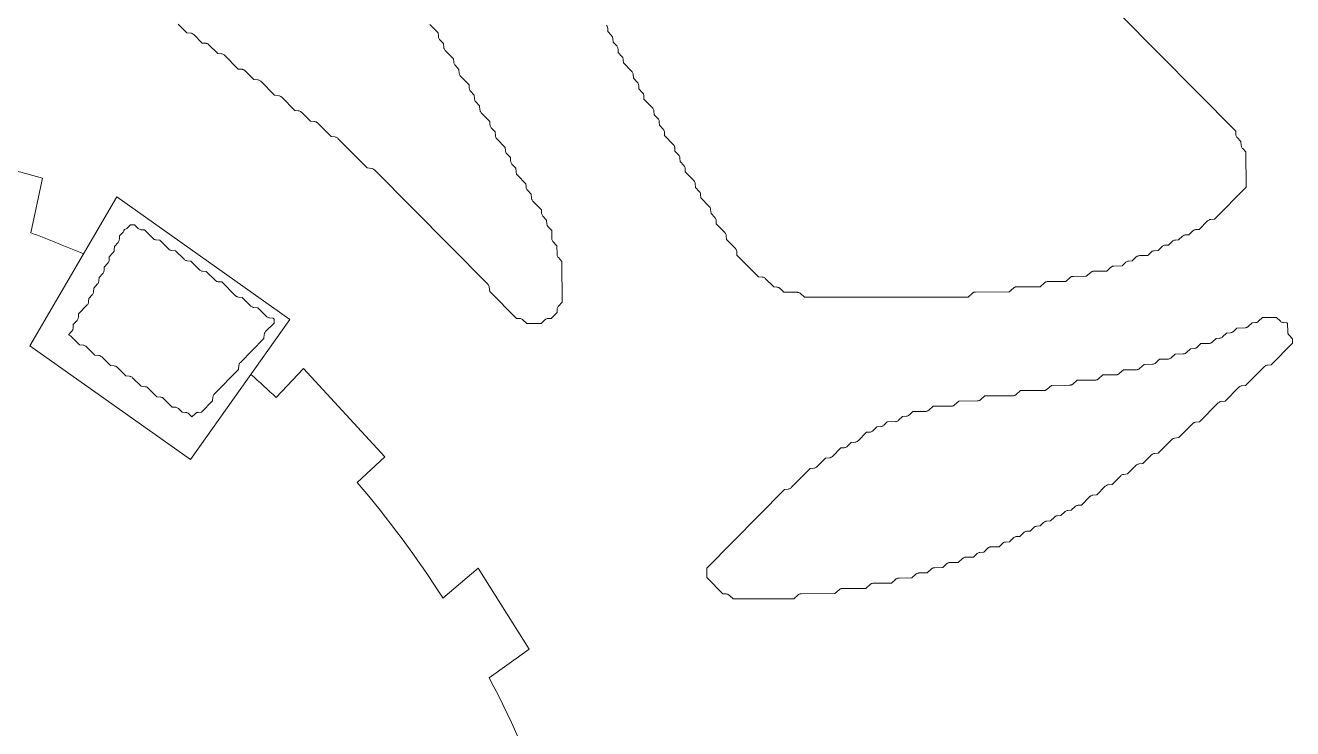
# Model space of a CAD drawing. Header units: inches. Extents: x 36 to 190, y -75 to 56.
# Drawn here: x 160.81 to 167.35, y 36.25 to 39.88 of the extents above; entities that cross this region are included whole.
import ezdxf

# ---------------------------------------------------------------- set-up
doc = ezdxf.new("R2010")
doc.units = ezdxf.units.IN
doc.layers.add('01_ORIGINAL_CAD', color=7, linetype='CONTINUOUS', lineweight=20)
doc.layers.add('02_APPROVED_PDF_OUTLINES', color=7, linetype='CONTINUOUS', lineweight=15)

# ---------------------------------------------------------------- blocks, each defined once
blk = doc.blocks.new('03_STARFISH')
at = {"layer": '01_ORIGINAL_CAD'}
for points in [[(50.3503, 38.9811), (50.3957, 39.232), (50.9015, 39.0933), (50.8421, 38.8111)], [(51.2858, 38.9961), (52.1779, 38.364), (51.6649, 37.64), (50.8365, 38.2269), (51.2858, 38.9961)], [(52.2493, 38.1107), (52.1082, 37.9605)], [(52.2493, 38.1107), (52.6681, 37.6537), (52.5252, 37.5228)], [(52.9682, 36.924), (53.149, 37.0789), (53.4135, 36.6613), (53.2073, 36.5136)]]:
    blk.add_lwpolyline(points, dxfattribs=at)
for centre, radius, start, end in [((47.8977, 31.0932), 8.2604, 67.08551, 69.11803), ((48.3626, 33.9743), 5.4698, 46.78254, 48.64403), ((48.3626, 33.9743), 5.4698, 32.63878, 40.4465), ((48.3626, 33.9743), 5.4698, 19.0436, 27.66091)]:
    blk.add_arc(centre, radius, start, end, dxfattribs=at)
at = {"layer": '02_APPROVED_PDF_OUTLINES'}
for points in [[(56.4583, 39.9411), (57.0589, 39.3354), (57.0596, 39.3187), (57.0601, 39.3152), (57.0609, 39.3118), (57.0623, 39.3085), (57.0641, 39.3055), (57.0663, 39.3027), (57.0859, 39.2818), (57.0877, 39.2614), (57.0883, 39.258), (57.0893, 39.2547), (57.0907, 39.2516), (57.0925, 39.2487), (57.0947, 39.2461), (57.1118, 39.2287), (57.1121, 39.0467), (56.949, 38.8814), (56.9295, 38.8796), (56.926, 38.8791), (56.9227, 38.878), (56.9196, 38.8766), (56.9166, 38.8746), (56.914, 38.8723), (56.87, 38.8281), (56.8537, 38.8274), (56.8501, 38.8269), (56.8467, 38.826), (56.8434, 38.8246), (56.8403, 38.8228), (56.8376, 38.8205), (56.8174, 38.8012), (56.8006, 38.8005), (56.7971, 38.8001), (56.7936, 38.7991), (56.7903, 38.7977), (56.7873, 38.7959), (56.7845, 38.7936), (56.7643, 38.7744), (56.7476, 38.7736), (56.7441, 38.7732), (56.7406, 38.7723), (56.7373, 38.7709), (56.7343, 38.769), (56.7315, 38.7667), (56.7113, 38.7475), (56.6946, 38.7467), (56.691, 38.7463), (56.6876, 38.7454), (56.6843, 38.744), (56.6812, 38.7421), (56.6785, 38.7399), (56.6578, 38.7202), (56.6378, 38.7184), (56.6344, 38.7178), (56.6311, 38.7168), (56.6279, 38.7153), (56.625, 38.7134), (56.6224, 38.7112), (56.6051, 38.6939), (56.5625, 38.693), (56.5594, 38.6927), (56.5564, 38.6921), (56.5535, 38.6911), (56.5508, 38.6897), (56.5482, 38.6881), (56.5458, 38.6861), (56.5252, 38.6664), (56.5052, 38.6646), (56.5018, 38.664), (56.4985, 38.663), (56.4953, 38.6615), (56.4924, 38.6597), (56.4898, 38.6574), (56.4725, 38.6402), (56.4299, 38.6392), (56.4268, 38.6389), (56.4238, 38.6383), (56.4209, 38.6373), (56.4181, 38.6359), (56.4156, 38.6343), (56.4132, 38.6323), (56.3934, 38.6134), (56.3271, 38.6131), (56.324, 38.6129), (56.3211, 38.6124), (56.3182, 38.6115), (56.3155, 38.6102), (56.3129, 38.6087), (56.3105, 38.6068), (56.2878, 38.5865), (56.2209, 38.5862), (56.2179, 38.586), (56.215, 38.5855), (56.2121, 38.5846), (56.2093, 38.5833), (56.2068, 38.5817), (56.2044, 38.5799), (56.1817, 38.5596), (56.0883, 38.5593), (56.0853, 38.5591), (56.0823, 38.5585), (56.0794, 38.5576), (56.0767, 38.5564), (56.0741, 38.5548), (56.0717, 38.5529), (56.049, 38.5327), (55.9291, 38.5323), (55.9261, 38.5321), (55.9231, 38.5316), (55.9202, 38.5307), (55.9175, 38.5294), (55.9149, 38.5279), (55.9125, 38.526), (55.8898, 38.5057), (55.7168, 38.5053), (55.7138, 38.5051), (55.7108, 38.5046), (55.7079, 38.5037), (55.7052, 38.5024), (55.7026, 38.5009), (55.7002, 38.499), (55.6775, 38.4787), (54.8336, 38.4781), (54.8137, 38.4969), (54.8113, 38.4989), (54.8087, 38.5006), (54.8059, 38.5019), (54.803, 38.5029), (54.8, 38.5035), (54.7969, 38.5038), (54.7275, 38.5047), (54.7075, 38.5237), (54.7047, 38.5259), (54.7017, 38.5278), (54.6984, 38.5292), (54.6949, 38.5301), (54.6914, 38.5305), (54.675, 38.5312), (54.6309, 38.5754), (54.6282, 38.5777), (54.6253, 38.5796), (54.6221, 38.5811), (54.6188, 38.5821), (54.6154, 38.5827), (54.5958, 38.5844), (54.4848, 38.6963), (54.4841, 38.7131), (54.4838, 38.716), (54.4831, 38.719), (54.4821, 38.7218), (54.4807, 38.7245), (54.4791, 38.727), (54.4771, 38.7293), (54.4312, 38.777), (54.4294, 38.7972), (54.4288, 38.8006), (54.4278, 38.8039), (54.4264, 38.807), (54.4245, 38.8099), (54.4223, 38.8125), (54.3783, 38.8572), (54.3776, 38.874), (54.3772, 38.8775), (54.3763, 38.8809), (54.3749, 38.8842), (54.3731, 38.8872), (54.3709, 38.89), (54.3513, 38.911), (54.3495, 38.9313), (54.349, 38.9347), (54.348, 38.938), (54.3465, 38.9412), (54.3447, 38.9441), (54.3424, 38.9467), (54.2984, 38.9914), (54.2977, 39.0082), (54.2973, 39.0117), (54.2964, 39.0151), (54.295, 39.0183), (54.2932, 39.0214), (54.291, 39.0241), (54.2714, 39.0451), (54.2696, 39.0655), (54.2691, 39.0689), (54.2681, 39.0722), (54.2666, 39.0753), (54.2648, 39.0782), (54.2625, 39.0808), (54.2186, 39.1255), (54.2178, 39.1423), (54.2174, 39.1458), (54.2165, 39.1492), (54.2151, 39.1525), (54.2133, 39.1555), (54.2111, 39.1582), (54.1919, 39.1788), (54.1912, 39.196), (54.1908, 39.1995), (54.1899, 39.2029), (54.1885, 39.2061), (54.1867, 39.2092), (54.1845, 39.2119), (54.1653, 39.2325), (54.1645, 39.2496), (54.1642, 39.2526), (54.1635, 39.2555), (54.1625, 39.2584), (54.1612, 39.2611), (54.1595, 39.2636), (54.1576, 39.2658), (54.112, 39.3131), (54.1113, 39.3301), (54.1109, 39.3336), (54.11, 39.337), (54.1086, 39.3403), (54.1068, 39.3433), (54.1046, 39.346), (54.0854, 39.3666), (54.0846, 39.3838), (54.0842, 39.3873), (54.0833, 39.3907), (54.082, 39.3939), (54.0801, 39.397), (54.0779, 39.3997), (54.0583, 39.4207), (54.0565, 39.4411), (54.056, 39.4445), (54.055, 39.4478), (54.0536, 39.4509), (54.0517, 39.4538), (54.0495, 39.4564), (54.0055, 39.5011), (54.0047, 39.5179), (54.0043, 39.5214), (54.0034, 39.5248), (54.0021, 39.5281), (54.0003, 39.5311), (53.998, 39.5338), (53.9789, 39.5544), (53.9781, 39.5716), (53.9777, 39.5751), (53.9768, 39.5785), (53.9754, 39.5817), (53.9736, 39.5848), (53.9714, 39.5875), (53.9518, 39.6085), (53.95, 39.6289), (53.9495, 39.6323), (53.9485, 39.6356), (53.947, 39.6387), (53.9452, 39.6416), (53.9429, 39.6442), (53.899, 39.6889), (53.8982, 39.7057), (53.8978, 39.7092), (53.8969, 39.7126), (53.8955, 39.7159), (53.8937, 39.7189), (53.8915, 39.7216), (53.8723, 39.7422), (53.8716, 39.7594), (53.8712, 39.7629), (53.8703, 39.7663), (53.8689, 39.7695), (53.8671, 39.7726), (53.8649, 39.7753), (53.8457, 39.7959), (53.8449, 39.813), (53.8445, 39.8165), (53.8436, 39.8199), (53.8422, 39.8232), (53.8404, 39.8262), (53.8382, 39.829), (53.819, 39.8495), (53.8183, 39.8667), (53.8179, 39.8702), (53.817, 39.8736), (53.8156, 39.8769), (53.8138, 39.8799), (53.8116, 39.8826)], [(52.8996, 39.8871), (52.9436, 39.8424), (52.9443, 39.8256), (52.9447, 39.8221), (52.9456, 39.8187), (52.947, 39.8154), (52.9488, 39.8124), (52.951, 39.8096), (52.9706, 39.7886), (52.9724, 39.7683), (52.9729, 39.7649), (52.9739, 39.7616), (52.9754, 39.7584), (52.9772, 39.7555), (52.9795, 39.7529), (53.0234, 39.7082), (53.0242, 39.6914), (53.0246, 39.6879), (53.0255, 39.6845), (53.0269, 39.6813), (53.0287, 39.6782), (53.0309, 39.6755), (53.0505, 39.6545), (53.0523, 39.6341), (53.0528, 39.6307), (53.0538, 39.6274), (53.0553, 39.6243), (53.0571, 39.6214), (53.0594, 39.6188), (53.1033, 39.5741), (53.1041, 39.5573), (53.1045, 39.5538), (53.1054, 39.5504), (53.1067, 39.5471), (53.1086, 39.5441), (53.1108, 39.5413), (53.13, 39.5208), (53.1307, 39.5036), (53.1311, 39.5001), (53.132, 39.4967), (53.1334, 39.4935), (53.1352, 39.4904), (53.1374, 39.4877), (53.157, 39.4667), (53.1588, 39.4463), (53.1594, 39.4429), (53.1604, 39.4396), (53.1618, 39.4365), (53.1637, 39.4336), (53.1659, 39.431), (53.2099, 39.3863), (53.2106, 39.3695), (53.211, 39.366), (53.2119, 39.3626), (53.2133, 39.3593), (53.2151, 39.3563), (53.2173, 39.3535), (53.2369, 39.3326), (53.2387, 39.3122), (53.2392, 39.3088), (53.2402, 39.3055), (53.2417, 39.3023), (53.2435, 39.2994), (53.2458, 39.2968), (53.2898, 39.2521), (53.2905, 39.2353), (53.2909, 39.2318), (53.2918, 39.2284), (53.2932, 39.2252), (53.295, 39.2221), (53.2972, 39.2194), (53.3164, 39.1989), (53.3172, 39.1817), (53.3176, 39.1782), (53.3185, 39.1748), (53.3198, 39.1715), (53.3216, 39.1685), (53.3239, 39.1657), (53.3434, 39.1448), (53.3452, 39.1244), (53.3458, 39.121), (53.3468, 39.1177), (53.3482, 39.1145), (53.3501, 39.1116), (53.3523, 39.109), (53.3963, 39.0643), (53.397, 39.0475), (53.3974, 39.044), (53.3983, 39.0406), (53.3997, 39.0374), (53.4015, 39.0343), (53.4037, 39.0316), (53.4233, 39.0106), (53.4251, 38.9902), (53.4257, 38.9868), (53.4267, 38.9835), (53.4281, 38.9804), (53.43, 38.9775), (53.4322, 38.9749), (53.4762, 38.9302), (53.4769, 38.9134), (53.4773, 38.9099), (53.4782, 38.9065), (53.4796, 38.9032), (53.4814, 38.9002), (53.4836, 38.8975), (53.5032, 38.8765), (53.505, 38.8561), (53.5055, 38.8527), (53.5065, 38.8494), (53.508, 38.8463), (53.5098, 38.8434), (53.512, 38.8408), (53.5291, 38.8233), (53.5294, 38.783), (53.5297, 38.7794), (53.5305, 38.776), (53.5317, 38.7726), (53.5334, 38.7695), (53.5356, 38.7667), (53.5559, 38.7434), (53.557, 38.6993), (53.5572, 38.6963), (53.5578, 38.6933), (53.5588, 38.6904), (53.5601, 38.6877), (53.5617, 38.6851), (53.5637, 38.6828), (53.5824, 38.6627), (53.5828, 38.4531), (53.5642, 38.433), (53.562, 38.4303), (53.5601, 38.4272), (53.5588, 38.424), (53.5579, 38.4206), (53.5575, 38.417), (53.5568, 38.4003), (53.5262, 38.3693), (53.51, 38.3686), (53.5064, 38.3682), (53.503, 38.3672), (53.4997, 38.3658), (53.4966, 38.364), (53.4939, 38.3617), (53.4741, 38.3429), (53.4004, 38.3428), (53.3806, 38.3616), (53.3778, 38.3639), (53.3748, 38.3658), (53.3715, 38.3671), (53.368, 38.3681), (53.3645, 38.3685), (53.3482, 38.3692), (53.2101, 38.5084), (53.2069, 38.5314), (53.2062, 38.5346), (53.2052, 38.5376), (53.2037, 38.5405), (53.202, 38.5431), (53.1999, 38.5456), (52.6148, 39.1356), (52.6123, 39.1377), (52.6097, 39.1396), (52.6068, 39.141), (52.6037, 39.1421), (52.6005, 39.1427), (52.5779, 39.146), (52.4263, 39.2984), (52.4237, 39.3007), (52.4208, 39.3026), (52.4176, 39.3041), (52.4143, 39.3051), (52.4108, 39.3057), (52.3912, 39.3074), (52.32, 39.3789), (52.3174, 39.3812), (52.3144, 39.3831), (52.3113, 39.3845), (52.3079, 39.3856), (52.3045, 39.3861), (52.2847, 39.3879), (52.2374, 39.4341), (52.2351, 39.4361), (52.2326, 39.4378), (52.2299, 39.4392), (52.227, 39.4402), (52.2241, 39.4409), (52.221, 39.4412), (52.2047, 39.4419), (52.1362, 39.511), (52.1338, 39.5131), (52.1311, 39.515), (52.1283, 39.5164), (52.1252, 39.5175), (52.122, 39.5181), (52.0994, 39.5214), (52.0276, 39.5934), (52.025, 39.5957), (52.022, 39.5976), (52.0189, 39.599), (52.0155, 39.6001), (52.0121, 39.6006), (51.9923, 39.6024), (51.945, 39.6486), (51.9427, 39.6506), (51.9402, 39.6523), (51.9375, 39.6537), (51.9346, 39.6547), (51.9317, 39.6554), (51.9286, 39.6557), (51.9123, 39.6564), (51.8415, 39.7274), (51.8389, 39.7297), (51.836, 39.7316), (51.8328, 39.7331), (51.8295, 39.7341), (51.826, 39.7347), (51.8062, 39.7364), (51.759, 39.7827), (51.7567, 39.7847), (51.7541, 39.7864), (51.7514, 39.7877), (51.7486, 39.7888), (51.7456, 39.7895), (51.7426, 39.7898), (51.7262, 39.7905), (51.682, 39.8347), (51.6794, 39.837), (51.6765, 39.8389), (51.6733, 39.8404), (51.67, 39.8414), (51.6666, 39.8419), (51.6469, 39.8437), (51.6023, 39.8883)]]:
    blk.add_lwpolyline(points, dxfattribs=at)
for points in [[(51.0353, 38.2843), (51.0353, 38.2848), (51.0522, 38.3022), (51.0544, 38.3048), (51.0562, 38.3077), (51.0577, 38.3109), (51.0586, 38.3141), (51.0592, 38.3175), (51.0609, 38.3379), (51.0804, 38.3589), (51.0826, 38.3617), (51.0844, 38.3647), (51.0858, 38.368), (51.0866, 38.3714), (51.087, 38.3749), (51.0877, 38.3918), (51.133, 38.4392), (51.135, 38.4415), (51.1366, 38.444), (51.138, 38.4467), (51.139, 38.4495), (51.1397, 38.4525), (51.14, 38.4555), (51.1407, 38.4723), (51.158, 38.4902), (51.1602, 38.4928), (51.1621, 38.4957), (51.1635, 38.4988), (51.1645, 38.5021), (51.165, 38.5055), (51.1667, 38.5259), (51.1862, 38.5469), (51.1884, 38.5496), (51.1902, 38.5527), (51.1916, 38.5559), (51.1925, 38.5593), (51.1928, 38.5629), (51.1935, 38.58), (51.2126, 38.6006), (51.2148, 38.6033), (51.2167, 38.6064), (51.218, 38.6096), (51.2189, 38.613), (51.2193, 38.6166), (51.22, 38.6337), (51.2391, 38.6543), (51.2413, 38.657), (51.2431, 38.6601), (51.2445, 38.6633), (51.2453, 38.6667), (51.2457, 38.6703), (51.2464, 38.6874), (51.2655, 38.708), (51.2677, 38.7107), (51.2695, 38.7138), (51.2709, 38.717), (51.2718, 38.7204), (51.2722, 38.724), (51.2729, 38.7411), (51.292, 38.7617), (51.2942, 38.7644), (51.296, 38.7675), (51.2973, 38.7707), (51.2982, 38.7741), (51.2986, 38.7777), (51.2993, 38.7945), (51.3167, 38.8124), (51.3188, 38.8148), (51.3205, 38.8176), (51.3219, 38.8205), (51.3229, 38.8236), (51.3235, 38.8268), (51.3236, 38.8276), (51.3243, 38.8277), (51.3275, 38.8283), (51.3306, 38.8294), (51.3336, 38.8308), (51.3363, 38.8326), (51.3387, 38.8348), (51.3558, 38.8518), (51.3761, 38.8518), (51.3959, 38.833), (51.3987, 38.8307), (51.4017, 38.8289), (51.405, 38.8275), (51.4085, 38.8266), (51.412, 38.8262), (51.4284, 38.8255), (51.4726, 38.7812), (51.4752, 38.779), (51.4781, 38.7771), (51.4813, 38.7756), (51.4846, 38.7746), (51.488, 38.774), (51.5076, 38.7723), (51.5523, 38.7276), (51.5549, 38.7253), (51.5578, 38.7234), (51.561, 38.722), (51.5643, 38.7209), (51.5678, 38.7204), (51.5874, 38.7187), (51.632, 38.674), (51.6347, 38.6717), (51.6376, 38.6698), (51.6407, 38.6684), (51.6441, 38.6673), (51.6475, 38.6668), (51.6671, 38.665), (51.7118, 38.6204), (51.7144, 38.6181), (51.7173, 38.6162), (51.7205, 38.6147), (51.7238, 38.6137), (51.7272, 38.6132), (51.747, 38.6114), (51.7943, 38.5652), (51.7966, 38.5632), (51.7991, 38.5615), (51.8018, 38.5601), (51.8047, 38.5591), (51.8077, 38.5584), (51.8107, 38.5581), (51.827, 38.5574), (51.8978, 38.4864), (51.9004, 38.4841), (51.9034, 38.4822), (51.9065, 38.4807), (51.9099, 38.4796), (51.9133, 38.4791), (51.9329, 38.4774), (51.9776, 38.4327), (51.9802, 38.4304), (51.9831, 38.4285), (51.9863, 38.427), (51.9896, 38.426), (51.993, 38.4255), (52.0127, 38.4237), (52.0573, 38.3791), (52.0599, 38.3768), (52.0628, 38.3749), (52.066, 38.3734), (52.0693, 38.3724), (52.0728, 38.3719), (52.0923, 38.3701), (52.0965, 38.3659), (52.0966, 38.345), (52.0532, 38.3008), (52.051, 38.2981), (52.0491, 38.2952), (52.0477, 38.2921), (52.0467, 38.2888), (52.0462, 38.2854), (52.0445, 38.2654), (51.9227, 38.142), (51.9206, 38.1395), (51.9188, 38.1369), (51.9174, 38.134), (51.9164, 38.1309), (51.9157, 38.1278), (51.9126, 38.1048), (51.7884, 37.9785), (51.7862, 37.9759), (51.7843, 37.973), (51.7829, 37.9698), (51.7819, 37.9665), (51.7813, 37.9631), (51.7797, 37.9431), (51.7221, 37.8848), (51.7059, 37.8841), (51.7023, 37.8837), (51.6989, 37.8828), (51.6956, 37.8814), (51.6925, 37.8795), (51.6898, 37.8772), (51.673, 37.8612), (51.6561, 37.8772), (51.6534, 37.8795), (51.6503, 37.8813), (51.647, 37.8827), (51.6436, 37.8836), (51.64, 37.8841), (51.6233, 37.8848), (51.603, 37.904), (51.6002, 37.9063), (51.5972, 37.9081), (51.5939, 37.9095), (51.5904, 37.9104), (51.5869, 37.9109), (51.5705, 37.9116), (51.5263, 37.9558), (51.5237, 37.9581), (51.5208, 37.96), (51.5176, 37.9614), (51.5143, 37.9625), (51.5109, 37.963), (51.4912, 37.9647), (51.4466, 38.0094), (51.444, 38.0117), (51.4411, 38.0136), (51.4379, 38.0151), (51.4346, 38.0161), (51.4311, 38.0166), (51.4115, 38.0184), (51.3669, 38.063), (51.3642, 38.0653), (51.3613, 38.0672), (51.3582, 38.0687), (51.3548, 38.0697), (51.3514, 38.0702), (51.3318, 38.072), (51.2871, 38.1166), (51.2845, 38.1189), (51.2816, 38.1208), (51.2784, 38.1223), (51.2751, 38.1233), (51.2717, 38.1239), (51.252, 38.1256), (51.2074, 38.1703), (51.2048, 38.1725), (51.2019, 38.1744), (51.1987, 38.1759), (51.1954, 38.1769), (51.1919, 38.1775), (51.1723, 38.1792), (51.1277, 38.2239), (51.125, 38.2262), (51.1221, 38.2281), (51.119, 38.2295), (51.1156, 38.2306), (51.1122, 38.2311), (51.0926, 38.2328), (51.0479, 38.2775), (51.0455, 38.2797), (51.0427, 38.2815), (51.0398, 38.2829), (51.0366, 38.284)], [(57.1961, 38.373), (57.2698, 38.3731), (57.2897, 38.3543), (57.2924, 38.352), (57.2955, 38.3502), (57.2988, 38.3488), (57.3022, 38.3479), (57.3058, 38.3475), (57.3221, 38.3468), (57.326, 38.3428), (57.327, 38.2995), (57.3273, 38.2965), (57.3279, 38.2935), (57.3289, 38.2906), (57.3302, 38.2879), (57.3318, 38.2854), (57.3337, 38.283), (57.3525, 38.2629), (57.3525, 38.2417), (57.2425, 38.1301), (57.2229, 38.1283), (57.2195, 38.1278), (57.2161, 38.1267), (57.2129, 38.1252), (57.21, 38.1233), (57.2074, 38.121), (57.11, 38.0226), (57.0904, 38.0209), (57.0869, 38.0203), (57.0836, 38.0193), (57.0804, 38.0178), (57.0775, 38.0159), (57.0749, 38.0136), (57.004, 37.942), (56.9844, 37.9403), (56.9809, 37.9397), (56.9776, 37.9387), (56.9744, 37.9372), (56.9715, 37.9353), (56.9689, 37.9329), (56.8714, 37.8346), (56.8518, 37.8328), (56.8484, 37.8322), (56.8451, 37.8312), (56.8419, 37.8297), (56.839, 37.8278), (56.8363, 37.8255), (56.7649, 37.7534), (56.7422, 37.7501), (56.739, 37.7495), (56.736, 37.7484), (56.7331, 37.7469), (56.7304, 37.7451), (56.728, 37.743), (56.6593, 37.6734), (56.6398, 37.6716), (56.6364, 37.671), (56.633, 37.67), (56.6299, 37.6685), (56.6269, 37.6666), (56.6243, 37.6643), (56.5799, 37.6196), (56.5603, 37.6179), (56.5568, 37.6173), (56.5535, 37.6163), (56.5503, 37.6148), (56.5474, 37.6129), (56.5448, 37.6106), (56.5003, 37.5659), (56.4807, 37.5641), (56.4773, 37.5636), (56.474, 37.5625), (56.4708, 37.5611), (56.4679, 37.5591), (56.4653, 37.5568), (56.4208, 37.5121), (56.4012, 37.5104), (56.3978, 37.5098), (56.3944, 37.5088), (56.3913, 37.5073), (56.3884, 37.5054), (56.3857, 37.5031), (56.3413, 37.4584), (56.3217, 37.4566), (56.3182, 37.4561), (56.3149, 37.4551), (56.3117, 37.4536), (56.3088, 37.4517), (56.3062, 37.4494), (56.2622, 37.4051), (56.2459, 37.4044), (56.2423, 37.404), (56.2389, 37.403), (56.2356, 37.4016), (56.2325, 37.3998), (56.2298, 37.3975), (56.2096, 37.3783), (56.1928, 37.3775), (56.1893, 37.3771), (56.1858, 37.3762), (56.1825, 37.3748), (56.1795, 37.3729), (56.1767, 37.3706), (56.1565, 37.3514), (56.1398, 37.3506), (56.1362, 37.3502), (56.1328, 37.3493), (56.1295, 37.3479), (56.1264, 37.346), (56.1237, 37.3438), (56.103, 37.3241), (56.083, 37.3223), (56.0796, 37.3217), (56.0763, 37.3207), (56.0732, 37.3192), (56.0703, 37.3173), (56.0676, 37.3151), (56.0501, 37.2976), (56.0337, 37.2969), (56.0302, 37.2964), (56.0267, 37.2955), (56.0234, 37.2941), (56.0204, 37.2923), (56.0176, 37.29), (55.9974, 37.2707), (55.9807, 37.27), (55.9771, 37.2696), (55.9737, 37.2686), (55.9704, 37.2672), (55.9673, 37.2654), (55.9646, 37.2631), (55.9444, 37.2439), (55.9276, 37.2431), (55.9241, 37.2427), (55.9206, 37.2418), (55.9173, 37.2404), (55.9143, 37.2385), (55.9115, 37.2362), (55.8909, 37.2165), (55.8709, 37.2147), (55.8675, 37.2142), (55.8641, 37.2132), (55.861, 37.2117), (55.8581, 37.2098), (55.8555, 37.2075), (55.8382, 37.1903), (55.7956, 37.1893), (55.7925, 37.1891), (55.7895, 37.1885), (55.7866, 37.1875), (55.7838, 37.1861), (55.7813, 37.1844), (55.7789, 37.1825), (55.7582, 37.1628), (55.7383, 37.161), (55.7348, 37.1604), (55.7315, 37.1594), (55.7284, 37.1579), (55.7255, 37.156), (55.7229, 37.1538), (55.7057, 37.1367), (55.6662, 37.1364), (55.6632, 37.1362), (55.6603, 37.1357), (55.6574, 37.1348), (55.6547, 37.1335), (55.6521, 37.132), (55.6497, 37.1301), (55.6268, 37.1097), (55.5834, 37.1087), (55.5803, 37.1084), (55.5773, 37.1078), (55.5744, 37.1068), (55.5716, 37.1054), (55.5691, 37.1038), (55.5667, 37.1018), (55.5467, 37.0827), (55.5038, 37.0818), (55.5007, 37.0815), (55.4977, 37.0809), (55.4948, 37.0799), (55.4921, 37.0785), (55.4895, 37.0769), (55.4871, 37.0749), (55.4672, 37.0558), (55.4242, 37.0549), (55.4212, 37.0546), (55.4182, 37.054), (55.4152, 37.053), (55.4125, 37.0516), (55.4099, 37.05), (55.4075, 37.048), (55.3878, 37.0291), (55.3214, 37.0288), (55.3184, 37.0286), (55.3154, 37.0281), (55.3125, 37.0272), (55.3098, 37.0259), (55.3072, 37.0243), (55.3049, 37.0225), (55.2821, 37.0022), (55.1887, 37.0019), (55.1857, 37.0017), (55.1828, 37.0011), (55.1799, 37.0002), (55.1771, 36.999), (55.1746, 36.9974), (55.1722, 36.9955), (55.1495, 36.9753), (55.0295, 36.9749), (55.0265, 36.9747), (55.0236, 36.9742), (55.0207, 36.9733), (55.0179, 36.972), (55.0154, 36.9705), (55.013, 36.9686), (54.9903, 36.9483), (54.8173, 36.9479), (54.8142, 36.9477), (54.8113, 36.9472), (54.8084, 36.9463), (54.8056, 36.945), (54.803, 36.9435), (54.8007, 36.9416), (54.778, 36.9213), (54.4649, 36.9211), (54.4451, 36.9399), (54.4423, 36.9422), (54.4392, 36.944), (54.436, 36.9454), (54.4325, 36.9463), (54.429, 36.9467), (54.4127, 36.9475), (54.3291, 37.0317), (54.3291, 37.0793), (54.7306, 37.4864), (54.7501, 37.4882), (54.7536, 37.4887), (54.7569, 37.4897), (54.7601, 37.4912), (54.763, 37.4932), (54.7656, 37.4955), (54.8631, 37.5938), (54.8826, 37.5956), (54.8861, 37.5962), (54.8894, 37.5972), (54.8926, 37.5987), (54.8955, 37.6006), (54.8981, 37.6029), (54.9426, 37.6476), (54.9622, 37.6494), (54.9656, 37.6499), (54.9689, 37.6509), (54.9721, 37.6524), (54.975, 37.6543), (54.9776, 37.6566), (55.0216, 37.7009), (55.038, 37.7016), (55.0415, 37.702), (55.045, 37.7029), (55.0483, 37.7043), (55.0513, 37.7062), (55.0541, 37.7085), (55.0747, 37.7282), (55.0947, 37.73), (55.0982, 37.7305), (55.1015, 37.7316), (55.1047, 37.733), (55.1076, 37.7349), (55.1102, 37.7372), (55.1542, 37.7815), (55.1705, 37.7822), (55.1741, 37.7826), (55.1775, 37.7836), (55.1808, 37.785), (55.1839, 37.7868), (55.1866, 37.7891), (55.2073, 37.8088), (55.2273, 37.8106), (55.2307, 37.8111), (55.234, 37.8122), (55.2372, 37.8136), (55.2401, 37.8155), (55.2427, 37.8178), (55.26, 37.835), (55.3026, 37.836), (55.3057, 37.8362), (55.3087, 37.8369), (55.3116, 37.8379), (55.3143, 37.8392), (55.3169, 37.8409), (55.3193, 37.8429), (55.3399, 37.8626), (55.3599, 37.8644), (55.3633, 37.8649), (55.3666, 37.8659), (55.3698, 37.8674), (55.3727, 37.8693), (55.3753, 37.8716), (55.3924, 37.8886), (55.4585, 37.8889), (55.4615, 37.8891), (55.4644, 37.8897), (55.4673, 37.8906), (55.47, 37.8918), (55.4726, 37.8934), (55.475, 37.8952), (55.4977, 37.9155), (55.5911, 37.9159), (55.5941, 37.916), (55.5971, 37.9166), (55.6, 37.9175), (55.6027, 37.9188), (55.6053, 37.9203), (55.6077, 37.9222), (55.6305, 37.9425), (55.7268, 37.9437), (55.7299, 37.9439), (55.733, 37.9445), (55.7359, 37.9455), (55.7388, 37.9469), (55.7414, 37.9486), (55.7438, 37.9506), (55.7635, 37.9694), (55.9095, 37.9698), (55.9125, 37.97), (55.9155, 37.9705), (55.9184, 37.9714), (55.9211, 37.9727), (55.9237, 37.9742), (55.9261, 37.9761), (55.9488, 37.9964), (56.0687, 37.9967), (56.0718, 37.9969), (56.0747, 37.9975), (56.0776, 37.9984), (56.0804, 37.9996), (56.0829, 38.0012), (56.0853, 38.0031), (56.108, 38.0233), (56.2014, 38.0237), (56.2044, 38.0239), (56.2074, 38.0244), (56.2103, 38.0253), (56.213, 38.0266), (56.2156, 38.0281), (56.218, 38.03), (56.2407, 38.0503), (56.3341, 38.0506), (56.3371, 38.0508), (56.3401, 38.0514), (56.343, 38.0523), (56.3457, 38.0535), (56.3483, 38.0551), (56.3506, 38.0569), (56.3734, 38.0772), (56.4402, 38.0775), (56.4433, 38.0777), (56.4462, 38.0783), (56.4491, 38.0792), (56.4518, 38.0804), (56.4544, 38.082), (56.4568, 38.0839), (56.4795, 38.1041), (56.5464, 38.1044), (56.5494, 38.1046), (56.5523, 38.1052), (56.5552, 38.1061), (56.558, 38.1074), (56.5605, 38.1089), (56.5629, 38.1108), (56.5858, 38.1312), (56.6292, 38.1322), (56.6323, 38.1325), (56.6353, 38.1331), (56.6382, 38.1341), (56.641, 38.1355), (56.6436, 38.1371), (56.6459, 38.1391), (56.6659, 38.1581), (56.7088, 38.1591), (56.7119, 38.1594), (56.7149, 38.16), (56.7178, 38.161), (56.7206, 38.1624), (56.7231, 38.164), (56.7255, 38.166), (56.7455, 38.185), (56.7884, 38.186), (56.7915, 38.1863), (56.7945, 38.1869), (56.7974, 38.1879), (56.8002, 38.1893), (56.8027, 38.1909), (56.8051, 38.1929), (56.8257, 38.2126), (56.8457, 38.2144), (56.8492, 38.215), (56.8525, 38.216), (56.8556, 38.2174), (56.8585, 38.2193), (56.8611, 38.2216), (56.8784, 38.2388), (56.921, 38.2398), (56.9241, 38.2401), (56.9271, 38.2407), (56.93, 38.2417), (56.9328, 38.243), (56.9354, 38.2447), (56.9377, 38.2467), (56.9579, 38.2659), (56.9746, 38.2667), (56.9782, 38.2671), (56.9816, 38.268), (56.9849, 38.2694), (56.988, 38.2713), (56.9907, 38.2736), (57.0114, 38.2933), (57.0314, 38.2951), (57.0348, 38.2956), (57.0381, 38.2966), (57.0413, 38.2981), (57.0442, 38.3), (57.0468, 38.3023), (57.0641, 38.3195), (57.1067, 38.3205), (57.1097, 38.3207), (57.1128, 38.3214), (57.1157, 38.3224), (57.1184, 38.3237), (57.121, 38.3254), (57.1234, 38.3274), (57.1436, 38.3466), (57.1603, 38.3474), (57.1638, 38.3478), (57.1673, 38.3487), (57.1706, 38.3501), (57.1736, 38.352), (57.1764, 38.3542)]]:
    blk.add_lwpolyline(points, close=True, dxfattribs=at)

msp = doc.modelspace()

# ---------------------------------------------------------------- block references
msp.add_blockref('03_STARFISH', (110, 0))

doc.saveas('drawing.dxf')
